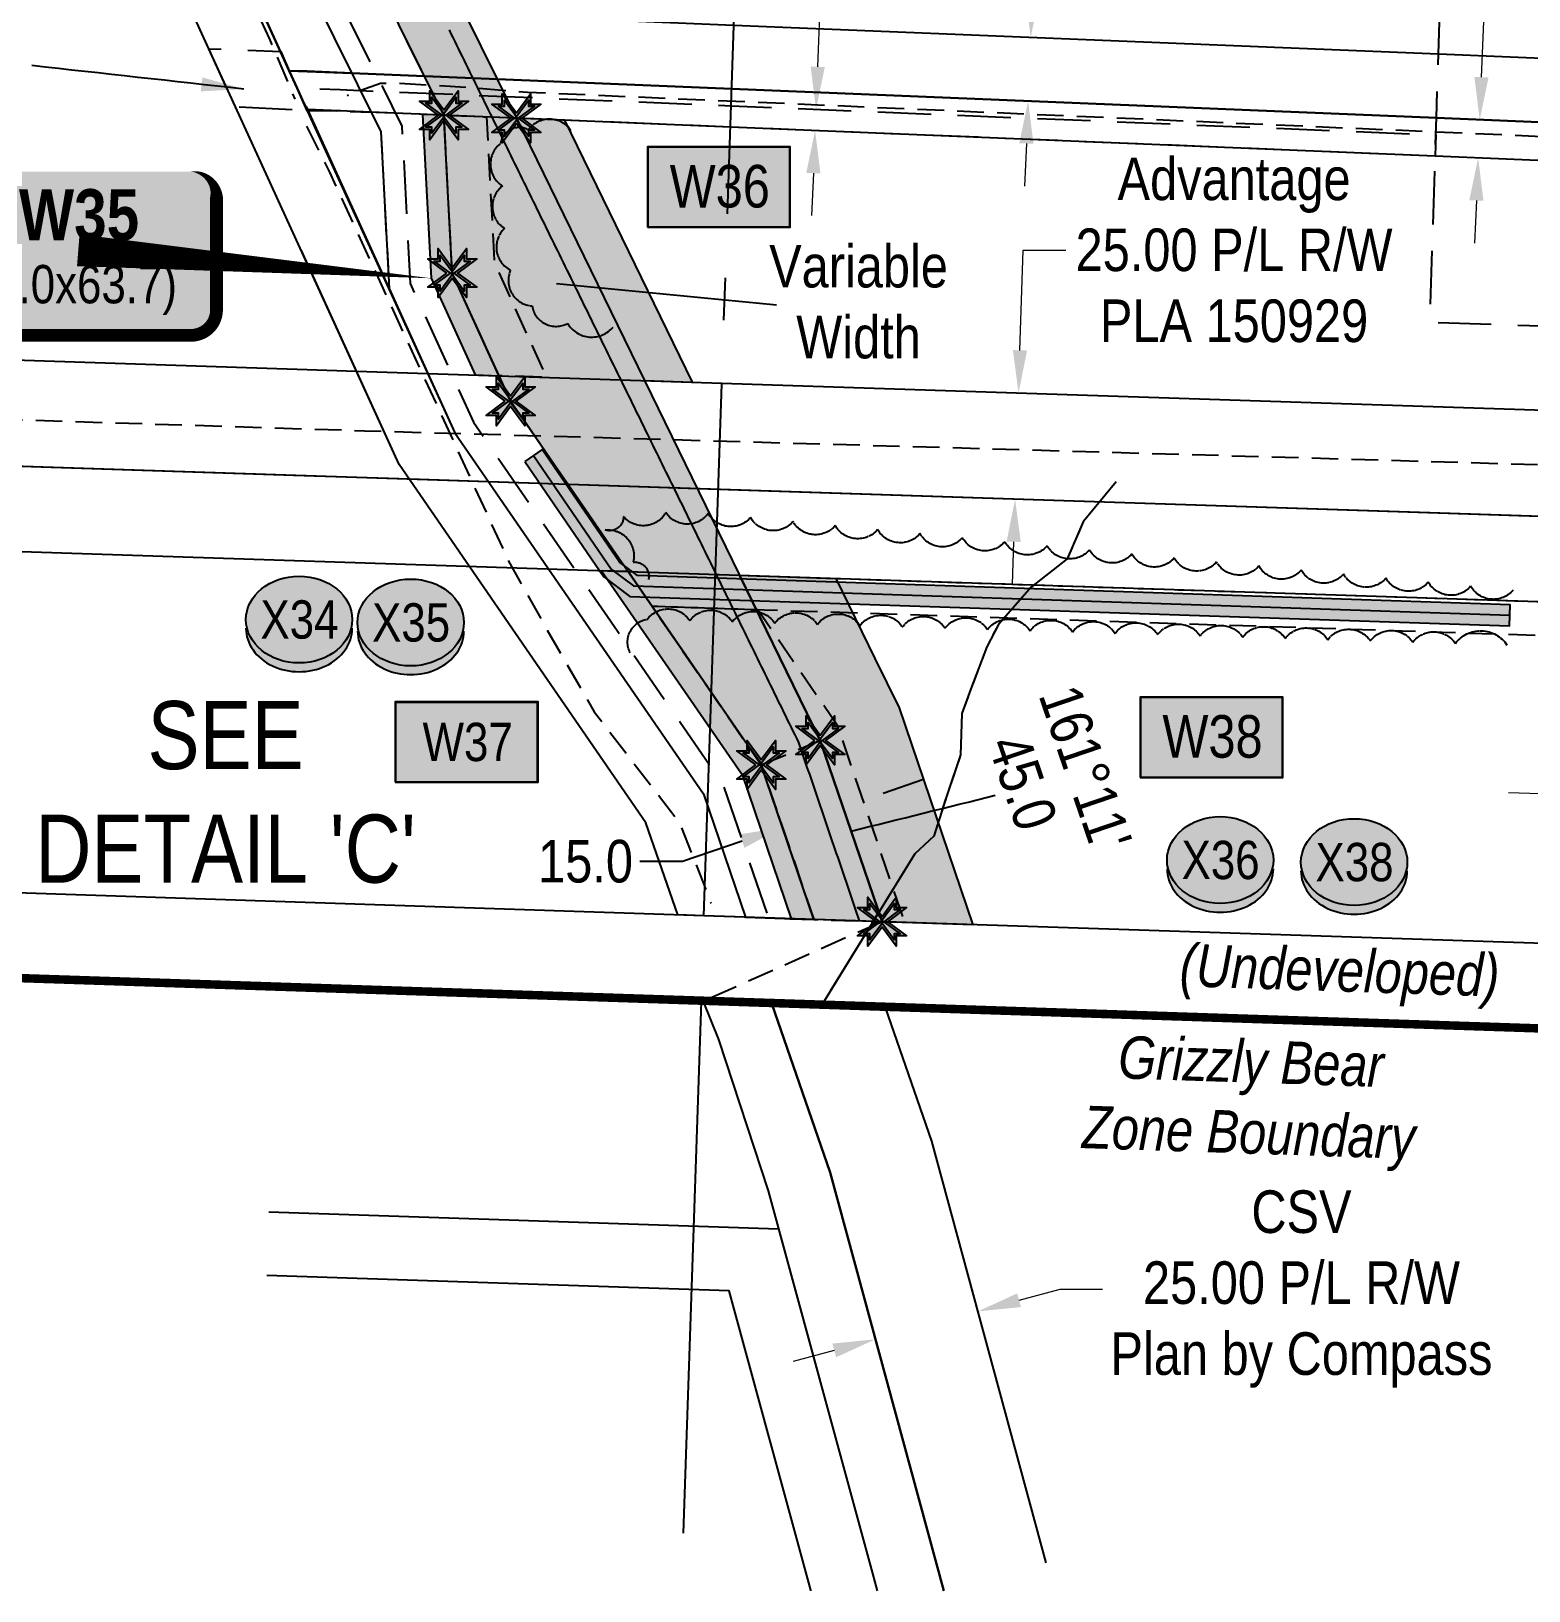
# Model space of a CAD drawing. Extents: x 347027 to 353466, y 6157949 to 6165050.
# Drawn here: x 351100.2 to 351452.2, y 6158222.1 to 6158588.4 of the extents above; entities that cross this region are included whole.
import ezdxf
from ezdxf.enums import TextEntityAlignment as Align

# ---------------------------------------------------------------- set-up
doc = ezdxf.new("R2010")
doc.units = 0
doc.header["$LTSCALE"] = 5
doc.header["$PDSIZE"] = 20
for name, pattern in [('0', [1, 1, 0]), ('DASHDOT2', [5, 2.5, -1.25, 0, -1.25]), ('foc-ACCESSROAD', [3.75, 2.5, -1.25]), ('foc-QUARTERLINE', [33, 25, -3, 2, -3]), ('foc-TIELINE', [1.875, 1.25, -0.625]), ('foc-TOPO-ephemeral', [6.25, 3.125, -0.625, 0.625, -0.625, 0.625, -0.625]), ('foc-TRAV', [1.875, 1.25, -0.625]), ('HIDDEN2', [1.875, 1.25, -0.625]), ('UG_PIPE', [1.875, 1.25, -0.625])]:
    doc.linetypes.add(name, pattern=pattern)
doc.layers.get('Defpoints').update_dxf_attribs({"color": 9})
for name, color, linetype in [('AS-PIPE-UG', 44, 'UG_PIPE'), ('AS-ROADS', 254, 'Continuous'), ('AS-WILDLIFE', 131, 'DASHDOT2'), ('C-AR', 13, 'foc-ACCESSROAD'), ('C-RW', 13, 'Continuous'), ('DETAIL-T', 7, 'Continuous'), ('F-AR', 190, 'foc-ACCESSROAD'), ('F-RW', 190, 'Continuous'), ('F-WS', 190, 'foc-ACCESSROAD'), ('L-BD', 7, 'Continuous'), ('L-MON', 1, 'Continuous'), ('L-QSEC', 8, 'foc-QUARTERLINE'), ('L-SEC', 7, 'Continuous'), ('L-TIE', 7, 'foc-TIELINE'), ('P-CROSSINGS', 250, 'Continuous'), ('P-PROPOSED', 10, 'Continuous'), ('P-PROPOSED-H', 21, 'Continuous'), ('P-TEMP-BLOCKS', 250, 'Continuous'), ('P-TEMP-H', 41, 'Continuous'), ('P-TEMP_WORKSPACE', 46, 'Continuous'), ('P-TRAV', 4, 'foc-TRAV'), ('P-TXT', 4, 'Continuous'), ('P-WORKAREA', 113, 'Continuous'), ('P-WORKAREA-H', 111, 'Continuous'), ('T-BUSH', 110, '0'), ('T-DRAW', 143, 'foc-TOPO-ephemeral'), ('T-EXISTING TFA', 220, 'HIDDEN2')]:
    doc.layers.add(name, color=color, linetype=linetype)
for name, color, linetype, lineweight in [('C-RW-T', 13, 'Continuous', 9), ('F-AR-T', 190, 'Continuous', 9), ('F-RW-T', 190, 'Continuous', 9), ('F-WS-T', 190, 'Continuous', 9), ('T-TEXT', 48, 'Continuous', 18)]:
    doc.layers.add(name, color=color, linetype=linetype, lineweight=lineweight)
doc.styles.add('240', font='ARIALN.TTF', dxfattribs={"height": 30})
doc.styles.add('80', font='ARIALN.TTF', dxfattribs={"height": 10})
doc.styles.add('80CG', font='ARIALN.TTF', dxfattribs={"height": 10})
doc.styles.add('80L', font='ARIALN.TTF', dxfattribs={"height": 10})
doc.styles.add('80LS', font='ARIALNI.TTF', dxfattribs={"height": 10})
doc.styles.add('BOLD', font='ARIALNB.TTF')
doc.styles.add('Crossing', font='ARIALN.TTF', dxfattribs={"height": 10})
doc.styles.add('foc-LtypeFont', font='ARIALN.TTF', dxfattribs={"height": 7.35})
doc.linetypes.add('foc-TOPO-flowdirection-NOLINE', pattern='A,0,[">",foc-LtypeFont,S=0.3,R=0,X=0,Y=-0.945],-20,[">",foc-LtypeFont,S=0.3,R=0,X=0,Y=-0.945],0', length=20)
doc.dimstyles.new('Compass 5 000', dxfattribs={"dimscale": 5, "dimtxt": 9, "dimasz": 2, "dimexe": 0.2, "dimexo": 0.0625, "dimgap": 0.5, "dimtad": 0, "dimtih": 1, "dimtoh": 1, "dimzin": 0, "dimdsep": 46, "dimtxsty": '80CG', "dimcen": 0.1, "dimse1": 1, "dimse2": 1, "dimclrd": 256, "dimclrt": 256, "dimaunit": 1, "dimadec": 4, "dimazin": 0, "dimtfac": 0.06, "dimtofl": 0, "dimtmove": 0, "dimatfit": 1, "dimfxl": 0.2, "dimtolj": 1, "dimtzin": 0, "dimlwd": -1, "dimarcsym": 0})

# ---------------------------------------------------------------- blocks, each defined once
blk = doc.blocks.new('*D120')
at = {"layer": 'C-RW-T', "transparency": 16777216}
for p, q in [((351332.38, 6158290.32), (351342.03, 6158292.94)), ((351342.03, 6158292.94), (351352.03, 6158292.94)), ((351288.96, 6158278.52), (351279.31, 6158275.89))]:
    blk.add_line(p, q, dxfattribs=at)
for points in [[(351331.95, 6158291.92), (351332.82, 6158288.71), (351322.73, 6158287.69)], [(351288.53, 6158280.13), (351289.4, 6158276.91), (351298.61, 6158281.14)]]:
    blk.add_solid(points, dxfattribs=at)
at = {"layer": 'Defpoints', "color": 0, "transparency": 16777216}
for p in [(351322.73, 6158287.69), (351323.91, 6158283.37), (351299.79, 6158276.82)]:
    blk.add_point(p, dxfattribs=at)
at = {"layer": 'C-RW-T', "transparency": 16777216, "insert": (351398.76, 6158292.94), "char_height": 10, "attachment_point": 5, "style": '80CG'}
blk.add_mtext('\\A1;CSV\\P25.00 P/L R/W\\PPlan by Compass', dxfattribs=at)
blk = doc.blocks.new('*D138')
at = {"layer": 'Defpoints', "color": 0, "transparency": 16777216}
for p in [(351467.82, 6158421.05), (351487.8, 6158420.42), (351467.44, 6158408.92)]:
    blk.add_point(p, dxfattribs=at)
at = {"layer": 'F-AR-T', "transparency": 16777216}
for p, q in [((351457.44, 6158409.23), (351447.45, 6158409.54)), ((351497.42, 6158407.97), (351514.82, 6158407.43))]:
    blk.add_line(p, q, dxfattribs=at)
for points in [[(351457.5, 6158410.9), (351457.39, 6158407.56), (351467.44, 6158408.92)], [(351497.47, 6158409.64), (351497.37, 6158406.31), (351487.42, 6158408.29)]]:
    blk.add_solid(points, dxfattribs=at)
at = {"layer": 'F-AR-T', "transparency": 16777216, "insert": (351549.1, 6158407.43), "char_height": 10, "attachment_point": 5, "style": '80CG', "bg_fill": 3, "box_fill_scale": 1.1, "bg_fill_color": 256, "bg_fill_true_color": 13158600, "bg_fill_transparency": 0}
blk.add_mtext('\\A1;Taqa\\P20.00 A/R\\PMSL 981963\\P(Expired)', dxfattribs=at)
blk = doc.blocks.new('*D57')
at = {"layer": 'Defpoints', "color": 0, "transparency": 16777216}
for p in [(351373.65, 6158570.41), (351373.28, 6158561.43), (351440.28, 6158558.67)]:
    blk.add_point(p, dxfattribs=at)
at = {"layer": 'F-RW-T', "transparency": 16777216}
for p, q in [((351441.06, 6158577.64), (351447.35, 6158729.97)), ((351447.35, 6158729.97), (351457.35, 6158729.97)), ((351439.86, 6158548.68), (351439.45, 6158538.68))]:
    blk.add_line(p, q, dxfattribs=at)
for points in [[(351439.39, 6158577.71), (351442.72, 6158577.57), (351440.65, 6158567.65)], [(351438.2, 6158548.74), (351441.53, 6158548.61), (351440.28, 6158558.67)]]:
    blk.add_solid(points, dxfattribs=at)
at = {"layer": 'F-RW-T', "transparency": 16777216, "insert": (351496.07, 6158729.97), "char_height": 10, "attachment_point": 5, "style": '80CG', "bg_fill": 3, "box_fill_scale": 1.1, "bg_fill_color": 256, "bg_fill_true_color": 13158600, "bg_fill_transparency": 0}
blk.add_mtext('\\A1;Taqa\\P9.00 P/L R/W\\PPlan 082 8930\\PPLA 072076', dxfattribs=at)
blk = doc.blocks.new('*D59')
at = {"layer": 'Defpoints', "color": 0, "transparency": 16777216}
for p in [(351311.73, 6158587.99), (351335.13, 6158587.03), (351311.12, 6158573.01)]:
    blk.add_point(p, dxfattribs=at)
at = {"layer": 'F-RW-T', "transparency": 16777216}
for p, q in [((351335.54, 6158597.02), (351336.9, 6158630.27)), ((351336.9, 6158630.27), (351346.9, 6158630.27)), ((351334.11, 6158562.06), (351333.7, 6158552.07))]:
    blk.add_line(p, q, dxfattribs=at)
for points in [[(351333.88, 6158597.09), (351337.21, 6158596.96), (351335.13, 6158587.03)], [(351332.44, 6158562.13), (351335.78, 6158561.99), (351334.52, 6158572.05)]]:
    blk.add_solid(points, dxfattribs=at)
at = {"layer": 'F-RW-T', "transparency": 16777216, "insert": (351385.99, 6158630.27), "char_height": 10, "attachment_point": 5, "style": '80CG'}
blk.add_mtext('\\A1;Taqa\\P15.00 P/L R/W\\PPlan 002 0385\\PPLA 991352', dxfattribs=at)
blk = doc.blocks.new('*D61')
at = {"layer": 'Defpoints', "color": 0, "transparency": 16777216}
for p in [(351546.18, 6158496.44), (351331.45, 6158478.5), (351545.36, 6158471.46)]:
    blk.add_point(p, dxfattribs=at)
at = {"layer": 'F-RW-T', "transparency": 16777216}
for p, q in [((351332.6, 6158513.47), (351333.38, 6158537.02)), ((351333.38, 6158537.02), (351343.38, 6158537.02)), ((351331.12, 6158468.5), (351330.79, 6158458.51))]:
    blk.add_line(p, q, dxfattribs=at)
for points in [[(351330.94, 6158513.53), (351334.27, 6158513.42), (351332.27, 6158503.48)], [(351329.46, 6158468.56), (351332.79, 6158468.45), (351331.45, 6158478.5)]]:
    blk.add_solid(points, dxfattribs=at)
at = {"layer": 'F-RW-T', "transparency": 16777216, "insert": (351382.92, 6158537.02), "char_height": 10, "attachment_point": 5, "style": '80CG'}
blk.add_mtext('\\A1;Advantage\\P25.00 P/L R/W\\PPLA 150929', dxfattribs=at)
blk = doc.blocks.new('*D62')
at = {"layer": 'Defpoints', "color": 0, "transparency": 16777216}
for p in [(351200.4, 6158573.57), (351200.19, 6158568.58), (351284.46, 6158565.1)]:
    blk.add_point(p, dxfattribs=at)
at = {"layer": 'F-RW-T', "transparency": 16777216}
for p, q in [((351285.08, 6158580.09), (351289.13, 6158678.17)), ((351289.13, 6158678.17), (351299.13, 6158678.17)), ((351284.05, 6158555.11), (351283.63, 6158545.12))]:
    blk.add_line(p, q, dxfattribs=at)
for points in [[(351283.41, 6158580.16), (351286.74, 6158580.02), (351284.67, 6158570.1)], [(351282.38, 6158555.18), (351285.71, 6158555.04), (351284.46, 6158565.1)]]:
    blk.add_solid(points, dxfattribs=at)
at = {"layer": 'F-RW-T', "transparency": 16777216, "insert": (351333.44, 6158678.17), "char_height": 10, "attachment_point": 5, "style": '80CG', "bg_fill": 3, "box_fill_scale": 1.1, "bg_fill_color": 256, "bg_fill_true_color": 13158600, "bg_fill_transparency": 0}
blk.add_mtext('\\A1;Taqa\\P5.00 A/R\\PLOC 071539', dxfattribs=at)
blk = doc.blocks.new('TEMP')
h = blk.add_hatch(color=255)
h.dxf.hatch_style = 1
h.paths.add_polyline_path([(-1.152, -0.666), (-0.666, -0.666), (-0.666, -1.152), (0, -0.251), (0.666, -1.152), (0.666, -0.666), (1.152, -0.666), (0.251, 0), (1.152, 0.666), (0.666, 0.666), (0.666, 1.152), (0, 0.251), (-0.666, 1.152), (-0.666, 0.666), (-1.152, 0.666), (-0.251, 0)])
h = blk.add_hatch(color=1)
h.dxf.hatch_style = 1
h.paths.add_polyline_path([(-0.061, 0), (0.566, -0.849), (0.566, -0.357), (0, 0.061), (-0.849, -0.566), (-0.357, -0.566), (0.061, 0), (-0.566, 0.849), (-0.566, 0.357), (0, -0.061), (0.849, 0.566), (0.357, 0.566)])
at = {"color": 1}
for p, q in [((-0.083, 0), (0.083, 0)), ((0, 0.083), (0, -0.083))]:
    blk.add_line(p, q, dxfattribs=at)
at = {"color": 255, "flags": 128}
blk.add_lwpolyline([(-0.251, 0), (-1.152, 0.666), (-0.666, 0.666), (-0.666, 1.152), (0, 0.251), (0.666, 1.152), (0.666, 0.666), (1.152, 0.666), (0.251, 0), (1.152, -0.666), (0.666, -0.666), (0.666, -1.152), (0, -0.251), (-0.666, -1.152), (-0.666, -0.666), (-1.152, -0.666)], close=True, dxfattribs=at)
at = {"color": 1, "flags": 128}
blk.add_lwpolyline([(-0.083, 0), (-0.849, 0.566), (-0.566, 0.566), (-0.566, 0.849), (0, 0.083), (0.566, 0.849), (0.566, 0.566), (0.849, 0.566), (0.083, 0), (0.849, -0.566), (0.566, -0.566), (0.566, -0.849), (0, -0.083), (-0.566, -0.849), (-0.566, -0.566), (-0.849, -0.566)], close=True, dxfattribs=at)
blk = doc.blocks.new('xing2')
h = blk.add_hatch(color=50)
h.dxf.hatch_style = 1
edge = h.paths.add_edge_path()
edge.add_ellipse((0, 0), major_axis=(-12.5, 0), ratio=0.816297, start_angle=0, end_angle=360)
h = blk.add_hatch(color=250)
h.dxf.hatch_style = 1
edge = h.paths.add_edge_path()
edge.add_ellipse((0, -2.05), major_axis=(-12.5, 0), ratio=0.816297, start_angle=0, end_angle=180)
edge.add_line((12.5, -2.05), (12.5, 0))
edge.add_ellipse((0, 0), major_axis=(-12.5, 0), ratio=0.816297, start_angle=0, end_angle=180, ccw=False)
edge.add_line((-12.5, 0), (-12.5, -2.05))
at = {"color": 250}
blk.add_ellipse((0, 0), major_axis=(-12.5, 0), ratio=0.816297, dxfattribs=at)
blk.add_ellipse((0, -2.05), major_axis=(-12.5, 0), ratio=0.816297, start_param=0, end_param=3.141593, dxfattribs=at)
at = {"color": 250, "style": 'Crossing'}
blk.add_attdef('CROSSING', text='', height=9, dxfattribs=at).set_placement((0.09, 0.02), align=Align.MIDDLE_CENTER)
at = {"color": 250, "style": 'Crossing', "flags": 1}
for tag, p in [('OWNER', (0.09, -12.49)), ('DESCRIPTION', (0.09, -25.77)), ('LOCATION', (0.09, -39.3)), ('DWG_REF', (0.09, -52.84))]:
    blk.add_attdef(tag, text='', height=9, dxfattribs=at).set_placement(p, align=Align.MIDDLE_CENTER)
blk = doc.blocks.new('*U217')
h = blk.add_hatch(color=111)
edge = h.paths.add_edge_path()
edge.add_line((-26.5, -20), (26.5, -20))
edge.add_arc((26.5, -14), 6, 270, 360)
edge.add_line((32.5, -14), (32.5, 12.5))
edge.add_arc((26.5, 12.5), 6, 0, 90)
edge.add_line((26.5, 18.5), (-26.5, 18.5))
edge.add_arc((-26.5, 12.5), 6, 90, 180)
edge.add_line((-32.5, 12.5), (-32.5, -14))
edge.add_arc((-26.5, -14), 6, 180, 270)
at = {"color": 250, "flags": 128}
blk.add_lwpolyline([(-26.5, -20, 3, 3, 0), (26.5, -20, 3, 3, 0.414214), (32.5, -14, 3, 3, 0), (32.5, 12.5, 3, 0, 0.414214), (26.5, 18.5, 0, 0, 0), (-26.5, 18.5, 0, 0, 0.414214), (-32.5, 12.5, 0, 0, 0), (-32.5, -14, 0, 3, 0.414214)], format="xyseb", close=True, dxfattribs=at)
at = {"flags": 128}
blk.add_lwpolyline([(82.96, -6.59, 0, 7.5, 0), (0, 0, 0, 0, 0)], format="xyseb", dxfattribs=at)
at = {"color": 250}
for tag, p, height, style in [('TEMP_AREA_W1_001', (-9.21, 2.24), 12, 'BOLD'), ('ENTER_TEXT_001', (-30.66, -12.47), 9, '80')]:
    blk.add_attdef(tag, p, '', height=height, dxfattribs=dict(at, style=style))
blk = doc.blocks.new('Temp_Area3')
h = blk.add_hatch(color=111)
h.dxf.hatch_style = 1
h.paths.add_polyline_path([(-16.83, -9.44), (16.33, -9.44), (16.33, 9.05), (-16.83, 9.05)])
at = {"color": 250}
for points in [[(-17.03, -9.64), (16.53, -9.64), (16.53, 9.25), (-17.03, 9.25)], [(-16.93, -9.54), (16.43, -9.54), (16.43, 9.15), (-16.93, 9.15)]]:
    blk.add_lwpolyline(points, close=True, dxfattribs=at)
at = {"color": 250, "style": '80L'}
blk.add_attdef('TEMPORARY', text='', height=9, dxfattribs=at).set_placement((0, -0.15), align=Align.MIDDLE_CENTER)
blk = doc.blocks.new('Temporary Area')
h = blk.add_hatch(color=191)
h.dxf.hatch_style = 1
h.paths.add_polyline_path([(-16.83, -9.44), (16.33, -9.44), (16.33, 9.05), (-16.83, 9.05)])
at = {"color": 250}
for points in [[(-17.03, -9.64), (16.53, -9.64), (16.53, 9.25), (-17.03, 9.25)], [(-16.93, -9.54), (16.43, -9.54), (16.43, 9.15), (-16.93, 9.15)]]:
    blk.add_lwpolyline(points, close=True, dxfattribs=at)
at = {"color": 250, "style": '80L'}
blk.add_attdef('TEMPORARY', text='', height=9, dxfattribs=at).set_placement((0, -0.15), align=Align.MIDDLE_CENTER)
blk = doc.blocks.new('*D234')
at = {"layer": 'Defpoints', "color": 0, "transparency": 16777216}
for p in [(351290.54, 6158407.55), (351276.34, 6158402.72), (351276.79, 6158401.41)]:
    blk.add_point(p, dxfattribs=at)
at = {"layer": 'P-TXT', "transparency": 16777216}
for p, q in [((351300.45, 6158409.47), (351309.92, 6158412.69)), ((351267.32, 6158398.18), (351253.26, 6158393.39)), ((351253.26, 6158393.39), (351243.26, 6158393.39))]:
    blk.add_line(p, q, dxfattribs=at)
for points in [[(351299.91, 6158411.05), (351300.99, 6158407.89), (351290.99, 6158406.24)], [(351266.79, 6158399.76), (351267.86, 6158396.61), (351276.79, 6158401.41)]]:
    blk.add_solid(points, dxfattribs=at)
at = {"layer": 'P-TXT', "transparency": 16777216, "insert": (351230.51, 6158393.39), "char_height": 10, "attachment_point": 5, "style": '80CG'}
blk.add_mtext('\\A1;15.0', dxfattribs=at)

msp = doc.modelspace()

# ---------------------------------------------------------------- hatches: boundary and pattern name
at = {"layer": 'AS-ROADS'}
h = msp.add_hatch(color=256, dxfattribs=at)
h.dxf.hatch_style = 1
h.paths.add_polyline_path([(351216.224, 6158487.329), (351234.813, 6158460.242), (351240.94, 6158455.639), (351447.644, 6158448.724), (351447.812, 6158453.72), (351242.682, 6158460.583), (351238.471, 6158463.746), (351220.346, 6158490.157)])
at = {"layer": 'P-PROPOSED-H'}
h = msp.add_hatch(color=256, dxfattribs=at)
h.dxf.hatch_style = 1
h.paths.add_polyline_path([(349071.588, 6164537.694), (349086.575, 6164537.171), (349067.314, 6163985.307), (349085.005, 6163919), (349074.357, 6163607.538), (349069.582, 6163389.634), (349063.657, 6163274.078), (349041.711, 6163211.971), (349031.091, 6162819.545), (349019.053, 6162769.819), (349000.85, 6162239.091), (348984.963, 6162181.488), (349042.785, 6162018.632), (349032.946, 6161574.903), (349373.228, 6160914.377), (349533.941, 6160881.02), (349622.67, 6160762.612), (349747.609, 6160761.905), (349747.777, 6160766.903), (350146.773, 6160764.643), (350196.848, 6160654.939), (350246.79, 6160654.571), (350406.69, 6160304.187), (350602.109, 6159876.003), (350612.691, 6159864.849), (350870.169, 6159300.714), (351063.137, 6158877.92), (351095.812, 6158809.66), (351136.641, 6158724.366), (351202.148, 6158592.506), (351209.757, 6158577.19), (351214.263, 6158567.999), (351285.68, 6158421.816), (351300.183, 6158379.243), (351284.161, 6158379.77), (351271.791, 6158416.084), (351212.911, 6158501.531), (351199.18, 6158531.605), (351197.229, 6158568.702), (351081.021, 6158802.618), (350856.526, 6159294.487), (350600.089, 6159856.344), (350589.506, 6159867.498), (350393.255, 6160298.066), (350237.261, 6160639.645), (350187.153, 6160640.014), (350137.389, 6160749.7), (349762.275, 6160751.824), (349762.107, 6160746.826), (349615.136, 6160747.659), (349525.341, 6160867.49), (349363.174, 6160901.148), (349017.87, 6161571.424), (349027.731, 6162016.21), (348969.25, 6162180.921), (348985.923, 6162241.373), (349004.119, 6162771.861), (349016.143, 6162821.534), (349026.784, 6163214.739), (349048.792, 6163277.021), (349054.595, 6163390.182), (349059.366, 6163607.958), (349069.942, 6163917.287), (349052.25, 6163983.598), (349071.588, 6164537.694), (349086.575, 6164537.171)])
at = {"layer": 'P-TEMP-H'}
h = msp.add_hatch(color=256, dxfattribs=at)
h.dxf.hatch_style = 1
h.paths.add_polyline_path([(351197.229, 6158568.702), (351207.261, 6158568.312), (351209.064, 6158534.028), (351221.341, 6158507.138), (351210.183, 6158507.505), (351199.18, 6158531.605)])
h = msp.add_hatch(color=256, dxfattribs=at)
h.dxf.hatch_style = 1
h.paths.add_polyline_path([(351255.674, 6158506.01), (351225.606, 6158567.53), (351214.263, 6158567.999), (351244.366, 6158506.382)])
h = msp.add_hatch(color=256, dxfattribs=at)
h.dxf.hatch_style = 1
h.paths.add_polyline_path([(351300.183, 6158379.244), (351285.68, 6158421.816), (351266.716, 6158460.633), (351289.334, 6158459.888), (351298.486, 6158441.111), (351304.2, 6158429.459), (351321.546, 6158378.541)])
at = {"layer": 'P-WORKAREA-H'}
h = msp.add_hatch(color=256, dxfattribs=at)
h.dxf.hatch_style = 1
h.paths.add_polyline_path([(351210.183, 6158507.505), (351199.18, 6158531.605), (351197.229, 6158568.702), (351192.213, 6158568.909), (351194.238, 6158530.393), (351204.605, 6158507.688)])
h = msp.add_hatch(color=256, dxfattribs=at)
h.dxf.hatch_style = 1
h.paths.add_polyline_path([(351284.161, 6158379.77), (351271.791, 6158416.084), (351240.498, 6158461.497), (351234.286, 6158461.701), (351267.282, 6158413.818), (351278.821, 6158379.946)])

# ---------------------------------------------------------------- linework, layer by layer
at = {"layer": 'AS-PIPE-UG', "flags": 128}
for points in [[(350087.781, 6160907.06), (350148.632, 6160782.437), (350167.089, 6160735.805), (350259.372, 6160537.734), (350318.794, 6160404.908), (350371.062, 6160289.011), (350432.423, 6160152.889), (350498.822, 6160011.45), (350561.886, 6159869.689), (350588.768, 6159811.79), (351156.225, 6158586.57), (351162.181, 6158572.518)], [(351455.246, 6158563.661), (351216.837, 6158574.059), (351202.461, 6158575.218), (351186.114, 6158576.175), (351182.313, 6158576.188), (351174.509, 6158573.289)], [(351164.966, 6158566.105), (351170.331, 6158555.356), (351212.341, 6158464.113), (351220.701, 6158449.154), (351232.575, 6158428.563), (351252.503, 6158402.631), (351260.021, 6158383.58)], [(350735.848, 6158508.718), (351178.577, 6158494.589), (351211.14, 6158493.654), (351479.396, 6158485.929), (351638.453, 6158479.966), (351699.191, 6158477.095), (351752.127, 6158477.667)]]:
    msp.add_lwpolyline(points, dxfattribs=at)
at = {"layer": 'AS-ROADS', "flags": 128}
msp.add_lwpolyline([(351216.224, 6158487.329), (351234.813, 6158460.242), (351240.94, 6158455.639), (351447.644, 6158448.724), (351447.812, 6158453.72), (351242.682, 6158460.583), (351238.471, 6158463.746), (351220.346, 6158490.157)], close=True, dxfattribs=at)
msp.add_lwpolyline([(351218.285, 6158488.743), (351236.642, 6158461.994), (351241.811, 6158458.111), (351447.728, 6158451.222)], dxfattribs=at)
at = {"layer": 'AS-WILDLIFE', "const_width": 2, "flags": 128}
msp.add_lwpolyline([(350331.695, 6158391.328), (352192.956, 6158329.748)], dxfattribs=at)
at = {"layer": 'C-AR', "flags": 128}
msp.add_lwpolyline([(351140.897, 6158659.623), (351187.354, 6158566.109), (351189.296, 6158529.182), (351204.181, 6158496.581), (351237.908, 6158447.636), (351262.773, 6158411.551), (351273.48, 6158380.121), (351284.161, 6158379.77), (351271.791, 6158416.084), (351246.14, 6158453.309), (351212.911, 6158501.531), (351199.18, 6158531.605), (351197.229, 6158568.702), (351149.85, 6158664.071)], close=True, dxfattribs=at)
at = {"layer": 'C-RW', "flags": 128}
for points in [[(349747.777, 6160766.903), (350163.319, 6160764.55), (350379.614, 6160291.836), (350576.901, 6159858.996), (350587.486, 6159847.839), (351067.481, 6158796.167), (351182.417, 6158564.812), (351184.354, 6158527.97), (351199.816, 6158494.106), (351258.264, 6158409.284), (351268.139, 6158380.296), (351284.161, 6158379.77), (351271.791, 6158416.084), (351212.911, 6158501.531), (351199.18, 6158531.605), (351197.229, 6158568.702), (351081.021, 6158802.618), (350600.089, 6159856.344), (350589.506, 6159867.498), (350393.255, 6160298.066), (350175.686, 6160774.477), (349592.622, 6160777.779)], [(351338.791, 6158228.605), (351311.864, 6158327.689), (351301.012, 6158359.093), (351274.264, 6158359.973), (351287.966, 6158320.322), (351314.672, 6158222.05)]]:
    msp.add_lwpolyline(points, dxfattribs=at)
at = {"layer": 'F-AR', "flags": 128}
msp.add_lwpolyline([(351430.351, 6158564.081), (351430.195, 6158559.083), (351264.553, 6158565.922), (351172.643, 6158569.717), (351165.152, 6158570.028), (351162.707, 6158575.074), (351172.849, 6158574.712), (351264.72, 6158570.919), (351430.351, 6158564.081)], close=True, dxfattribs=at)
at = {"layer": 'F-RW', "flags": 128}
for points in [[(350488.18, 6160053.646), (350583.414, 6159844.18), (350590.432, 6159828.805), (350878.272, 6159198.682), (351160.846, 6158579.151), (351162.707, 6158575.074), (351165.127, 6158569.773), (351199.816, 6158494.106), (351258.264, 6158409.284), (351268.139, 6158380.296), (351258.344, 6158380.619), (351252.16, 6158380.824), (351244.653, 6158402.495), (351186.718, 6158486.685), (351148.234, 6158570.658), (351142.008, 6158584.299), (350861.316, 6159199.235), (350573.548, 6159829.673), (350566.53, 6159845.046), (350142.198, 6160774.667)], [(351161.921, 6158484.086), (350466.001, 6158507.015), (350466.845, 6158531.994), (351162.762, 6158509.065)], [(351176.713, 6158508.605), (351176.713, 6158508.605), (351193.447, 6158508.055), (351262.538, 6158505.785), (351470.266, 6158498.935), (351490.25, 6158498.277), (351676.342, 6158492.15), (351700.32, 6158491.361), (351718.599, 6158490.76), (351740.593, 6158490.036), (351758.58, 6158489.445), (351763.571, 6158489.281), (351763.392, 6158464.28), (351758.403, 6158464.443), (351740.415, 6158465.035), (351718.421, 6158465.758), (351700.142, 6158466.36), (351676.162, 6158467.149), (351489.465, 6158473.296), (351469.481, 6158473.954), (351261.701, 6158480.805), (351207.759, 6158482.577), (351189.124, 6158483.189), (351189.124, 6158483.189)], [(351314.672, 6158222.05), (351287.966, 6158320.322), (351274.264, 6158359.973), (351258.163, 6158360.503), (351261.718, 6158351.544), (351273.45, 6158315.984), (351297.915, 6158226.11), (351299.019, 6158222.05)], [(351156.1, 6158311.115), (351275.862, 6158307.125), (351297.915, 6158226.11), (351299.019, 6158222.05)], [(351283.478, 6158222.05), (351283.445, 6158222.171), (351264.299, 6158292.506), (351155.6, 6158296.127)]]:
    msp.add_lwpolyline(points, dxfattribs=at)
at = {"layer": 'F-RW'}
for points in [[(351165.117, 6158579.033), (351160.846, 6158579.151), (350878.272, 6159198.682), (350590.432, 6159828.805), (350573.8, 6159829.659), (350510.88, 6159832.986), (350480.749, 6159834.547), (350402.705, 6159838.588)], [(351165.76, 6158598.34), (351167.956, 6158593.92), (351265.356, 6158589.891), (351430.949, 6158583.109), (351468.381, 6158581.577), (351467.659, 6158566.552), (351430.477, 6158568.087), (351264.854, 6158574.914), (351175.579, 6158578.602), (351165.111, 6158579.033)], [(351164.831, 6158570.731), (351165.152, 6158570.028), (351199.816, 6158494.106), (351258.264, 6158409.284), (351268.139, 6158380.296), (351258.344, 6158380.619), (351252.16, 6158380.824), (351244.653, 6158402.495), (351186.718, 6158486.685), (351163.7, 6158537.117)], [(350335.116, 6158491.318), (351763.246, 6158444.278), (351763.392, 6158464.28), (350335.775, 6158511.303)], [(351162.755, 6158509.065), (351176.713, 6158508.605), (351193.447, 6158508.055), (351262.538, 6158505.785), (351470.266, 6158498.935), (351490.25, 6158498.277), (351676.342, 6158492.15), (351700.32, 6158491.361), (351718.599, 6158490.76), (351740.593, 6158490.036), (351758.58, 6158489.445), (351763.571, 6158489.281), (351763.392, 6158464.28), (351758.403, 6158464.443), (351740.415, 6158465.035), (351718.421, 6158465.758), (351700.142, 6158466.36), (351676.162, 6158467.149), (351489.465, 6158473.296), (351469.481, 6158473.954), (351261.701, 6158480.805), (351207.759, 6158482.577), (351189.124, 6158483.189), (351161.915, 6158484.086)]]:
    msp.add_lwpolyline(points, dxfattribs=at)
msp.add_lwpolyline([(351467.659, 6158566.552), (351467.334, 6158557.55), (351430.195, 6158559.083), (351264.553, 6158565.922), (351172.643, 6158569.717), (351165.127, 6158569.773), (351162.707, 6158575.074), (351160.846, 6158579.151), (351175.579, 6158578.602), (351264.854, 6158574.914), (351430.477, 6158568.087), (351467.659, 6158566.552)], close=True, dxfattribs=at)
msp.add_lwpolyline([(351467.659, 6158566.552), (351467.334, 6158557.55), (351430.195, 6158559.083), (351264.553, 6158565.922), (351172.643, 6158569.717), (351165.127, 6158569.773), (351162.707, 6158575.074), (351160.846, 6158579.151), (351175.579, 6158578.602), (351264.854, 6158574.914), (351430.477, 6158568.087), (351467.659, 6158566.552)], close=True, dxfattribs=at)
at = {"layer": 'F-WS', "flags": 128}
for points in [[(351490.87, 6158518.022), (351486.319, 6158373.105), (351466.335, 6158373.763), (351470.885, 6158518.65), (351428.966, 6158519.966), (351430.195, 6158559.083), (351430.351, 6158564.081), (351430.477, 6158568.087), (351430.949, 6158583.109), (351432.417, 6158629.884), (351562.321, 6158625.804), (351558.869, 6158515.886), (351490.87, 6158518.022)], [(351158.926, 6158583.669), (351160.846, 6158579.151), (351162.707, 6158575.074), (351165.127, 6158569.773), (351148.234, 6158570.658), (351142.008, 6158584.299), (351158.926, 6158583.669)]]:
    msp.add_lwpolyline(points, close=True, dxfattribs=at)
at = {"layer": 'L-QSEC'}
for p, q in [((351258.344, 6158380.62), (351283.966, 6159145.296)), ((351257.67, 6158360.519), (351253.02, 6158222.05))]:
    msp.add_line(p, q, dxfattribs=at)
at = {"layer": 'L-SEC'}
for p, q in [((351258.339, 6158380.62), (350452.404, 6158407.439)), ((351257.67, 6158360.519), (350451.897, 6158387.333)), ((352063.552, 6158354.133), (351258.331, 6158380.62)), ((352062.891, 6158334.032), (351257.67, 6158360.519))]:
    msp.add_line(p, q, dxfattribs=at)
at = {"layer": 'L-TIE'}
msp.add_line((351300.183, 6158379.243), (351258.163, 6158360.503), dxfattribs=at)
at = {"layer": 'P-PROPOSED', "flags": 128}
msp.add_lwpolyline([(350406.69, 6160304.187), (350602.109, 6159876.003), (350612.691, 6159864.849), (350870.169, 6159300.714), (351063.137, 6158877.92), (351095.812, 6158809.66), (351136.641, 6158724.366), (351202.148, 6158592.506), (351209.757, 6158577.19), (351214.263, 6158567.999), (351285.68, 6158421.816), (351300.183, 6158379.243), (351284.161, 6158379.77), (351271.791, 6158416.084), (351212.911, 6158501.531), (351199.18, 6158531.605), (351197.229, 6158568.702), (351081.021, 6158802.618), (350856.526, 6159294.487), (350600.089, 6159856.344), (350589.506, 6159867.498), (350393.255, 6160298.066)], dxfattribs=at)
at = {"layer": 'P-TEMP_WORKSPACE', "flags": 128}
for points in [[(351255.674, 6158506.01), (351225.606, 6158567.53), (351214.263, 6158567.999), (351244.366, 6158506.382)], [(351300.183, 6158379.244), (351285.68, 6158421.816), (351266.716, 6158460.633), (351289.334, 6158459.888), (351298.486, 6158441.111), (351304.2, 6158429.459), (351321.546, 6158378.541), (351300.183, 6158379.244)]]:
    msp.add_lwpolyline(points, close=True, dxfattribs=at)
msp.add_lwpolyline([(351284.161, 6158379.77), (351271.791, 6158416.084), (351212.911, 6158501.531)], dxfattribs=at)
at = {"layer": 'P-TRAV', "color": 2}
msp.add_line((351271.791, 6158416.084), (351285.68, 6158421.816), dxfattribs=at)
at = {"layer": 'P-WORKAREA', "flags": 128}
for points in [[(351210.183, 6158507.505), (351199.18, 6158531.605), (351197.229, 6158568.702), (351192.213, 6158568.909), (351194.238, 6158530.393), (351204.605, 6158507.688)], [(351284.161, 6158379.77), (351271.791, 6158416.084), (351240.498, 6158461.497), (351234.286, 6158461.701), (351267.282, 6158413.818), (351278.821, 6158379.946)]]:
    msp.add_lwpolyline(points, close=True, dxfattribs=at)
at = {"layer": 'T-BUSH', "flags": 128}
for points in [[(351227.09, 6158565.094, 0.5205671), (351217.092, 6158565.263, 0.5205671), (351210.541, 6158562.082, 0.5205671), (351210.996, 6158552.092, 0.5205671), (351211.451, 6158542.102, 0.5205671), (351212.881, 6158532.315, 0.5205671), (351217.954, 6158523.905, 0.5205671), (351226.31, 6158519.804, 0.5205671), (351237.012, 6158518.954, 0.5205671)], [(351448.475, 6158457.116, -0.5205671), (351438.52, 6158458.066, -0.5205671), (351428.565, 6158459.015, -0.5205671), (351418.61, 6158459.964, -0.5205671), (351408.655, 6158460.914, -0.5205671), (351398.701, 6158461.863, -0.5205671), (351388.746, 6158462.812, -0.5205671), (351378.791, 6158463.762, -0.5205671), (351368.836, 6158464.711, -0.5205671), (351358.881, 6158465.66, -0.5205671), (351348.926, 6158466.61, -0.5205671), (351338.972, 6158467.559, -0.5205671), (351329.017, 6158468.508, -0.5205671), (351319.062, 6158469.458, -0.5205671), (351309.107, 6158470.407, -0.5205671), (351299.152, 6158471.356, -0.5205671), (351289.197, 6158472.306, -0.5205671), (351279.243, 6158473.255, -0.5205671), (351269.288, 6158474.204, -0.5205671), (351259.333, 6158475.154, -0.5205671), (351249.376, 6158475.338, -0.5205671), (351239.416, 6158474.443, -0.5205671), (351235.118, 6158471.272, -0.5205671), (351241.686, 6158463.731, -0.5205671), (351245.271, 6158459.615, -0.5205671)], [(351241.011, 6158442.417, -0.5205671), (351245.012, 6158450.271, -0.5205671), (351255.007, 6158449.972, -0.5205671), (351265.003, 6158449.674, -0.5205671), (351274.998, 6158449.375, -0.5205671), (351284.994, 6158449.077, -0.5205671), (351294.99, 6158448.778, -0.5205671), (351304.985, 6158448.48, -0.5205671), (351314.981, 6158448.181, -0.5205671), (351324.976, 6158447.883, -0.5205671), (351334.972, 6158447.584, -0.5205671), (351344.967, 6158447.286, -0.5205671), (351354.963, 6158446.987, -0.5205671), (351364.958, 6158446.689, -0.5205671), (351374.954, 6158446.39, -0.5205671), (351384.949, 6158446.092, -0.5205671), (351394.945, 6158445.793, -0.5205671), (351404.941, 6158445.495, -0.5205671), (351414.936, 6158445.196, -0.5205671), (351424.932, 6158444.898, -0.5205671), (351434.927, 6158444.599, -0.5205671), (351447.053, 6158444.237, -0.5205671)]]:
    msp.add_lwpolyline(points, format="xyb", dxfattribs=at)
at = {"layer": 'T-DRAW', "flags": 128}
msp.add_lwpolyline([(351355.248, 6158482.578), (351347.488, 6158473.177), (351343.724, 6158464.464), (351335.309, 6158457.912), (351327.533, 6158449.084), (351324.816, 6158443.843), (351321.085, 6158433.985), (351318.958, 6158428.187), (351318.666, 6158418.428), (351315.491, 6158409.159), (351312.334, 6158399.316), (351307.864, 6158395.172), (351285.947, 6158359.551)], dxfattribs=at)
at = {"layer": 'T-DRAW', "linetype": 'foc-TOPO-flowdirection-NOLINE', "flags": 128}
msp.add_lwpolyline([(351355.248, 6158482.578), (351347.488, 6158473.177), (351343.724, 6158464.464), (351335.309, 6158457.912), (351327.533, 6158449.084), (351324.816, 6158443.843), (351321.085, 6158433.985), (351318.958, 6158428.187), (351318.666, 6158418.428), (351315.491, 6158409.159), (351312.334, 6158399.316), (351307.864, 6158395.172), (351285.947, 6158359.551)], dxfattribs=at)
at = {"layer": 'T-EXISTING TFA', "flags": 128}
for points in [[(351184.354, 6158527.97), (351165.152, 6158570.028), (351180.134, 6158569.408), (351182.417, 6158564.812)], [(351197.229, 6158568.702), (351207.261, 6158568.312), (351209.064, 6158534.028), (351221.341, 6158507.138), (351210.183, 6158507.505), (351199.18, 6158531.605)], [(351464.684, 6158454.112), (351464.421, 6158446.119), (351246.14, 6158453.309), (351240.498, 6158461.497)], [(351270.987, 6158452.49), (351246.14, 6158453.309), (351271.791, 6158416.084), (351284.161, 6158379.77), (351305.524, 6158379.068), (351289.825, 6158425.151)]]:
    msp.add_lwpolyline(points, close=True, dxfattribs=at)

# ---------------------------------------------------------------- block references
at = {"layer": 'L-MON'}
for p, xscale, yscale, zscale in [((351199.18, 6158531.605), 4.99868825, 4.99868825, 4.99868825), ((351212.911, 6158501.531), 4.99868825, 4.99868825, 4.99868825), ((351285.68, 6158421.816), 4.998775000000008, 4.998775000000008, 4.998775000000008), ((351271.791, 6158416.084), 4.99868825, 4.99868825, 4.99868825), ((351300.183, 6158379.243), 4.998775000000008, 4.998775000000008, 4.998775000000008)]:
    msp.add_blockref('TEMP', p, dxfattribs=dict(at, xscale=xscale, yscale=yscale, zscale=zscale))
at = {"layer": 'P-CROSSINGS', "xscale": 0.9994927142757499, "yscale": 0.9994927142757499, "zscale": 0.9994927142757499}
for p, values in [((351163.19, 6158450.222), {'CROSSING': 'X34'}), ((351189.425, 6158449.536), {'CROSSING': 'X35'}), ((351379.661, 6158393.723), {'CROSSING': 'X36'}), ((351411.13, 6158393.239), {'CROSSING': 'X38'})]:
    msp.add_blockref('xing2', p, dxfattribs=at).add_auto_attribs(values)
at = {"layer": 'P-TEMP-BLOCKS', "color": 2}
ref = msp.add_blockref('Temporary Area', (351262.057, 6158552.026), dxfattribs=dict(at, xscale=0.99973765, yscale=0.99973765, zscale=0.99973765))
ref.add_attrib('TEMPORARY', 'W36', dxfattribs={"layer": '0', "color": 250, "height": 9.9974, "style": '80L'}).set_placement((351262.057, 6158552.026), align=Align.MIDDLE_CENTER)
at = {"layer": 'P-TEMP-BLOCKS'}
ref = msp.add_blockref('*U217', (351111.298, 6158536.986), dxfattribs=dict(at, xscale=0.99973765, yscale=0.99973765, zscale=0.99973765))
ref.add_attrib('TEMP_AREA_W1_001', 'W35', (351097.358, 6158539.332), dxfattribs={"layer": '0', "color": 250, "height": 11.9969, "style": 'BOLD'})
ref.add_attrib('ENTER_TEXT_001', '(5.0x63.7)', (351088.095, 6158524.519), dxfattribs={"layer": '0', "color": 250, "height": 8.9976, "style": '80'})
at = {"layer": 'P-TEMP-BLOCKS', "color": 2}
ref = msp.add_blockref('Temporary Area', (351377.859, 6158422.772), dxfattribs=dict(at, xscale=0.99973765, yscale=0.99973765, zscale=0.99973765))
ref.add_attrib('TEMPORARY', 'W38', dxfattribs={"layer": '0', "color": 250, "height": 9.9974, "style": '80L'}).set_placement((351377.859, 6158422.772), align=Align.MIDDLE_CENTER)
at = {"layer": 'P-TEMP-BLOCKS', "xscale": 0.99973765, "yscale": 0.99973765, "zscale": 0.99973765}
msp.add_blockref('Temp_Area3', (351202.811, 6158421.623), dxfattribs=at).add_auto_attribs({'TEMPORARY': 'W37'})

# ---------------------------------------------------------------- texts
at = {"layer": 'AS-WILDLIFE', "insert": (351386.59, 6158336.591), "char_height": 9.99755, "attachment_point": 5, "rotation": 358.10857, "style": '240'}
msp.add_mtext_dynamic_manual_height_columns('{\\fArial Narrow|b0|i1|c0|p34;Grizzly Bear Zone Boundary}', width=79.15077, gutter_width=45.011, heights=[0], dxfattribs=at)
at = {"layer": 'DETAIL-T', "color": 3, "insert": (351145.903, 6158409.629), "char_height": 15.9958, "width": 88.7479, "attachment_point": 5, "style": '80CG'}
msp.add_mtext("SEE\\PDETAIL 'C'", dxfattribs=at)
at = {"layer": 'L-BD', "color": 6, "style": '80L'}
for s, p in [("161°11'", (351348.018, 6158415.336)), ('45.0 ', (351333.823, 6158410.5))]:
    msp.add_text(s, height=9.9974, rotation=288.8119, dxfattribs=at).set_placement(p, align=Align.MIDDLE)
at = {"layer": 'P-TXT', "insert": (351294.669, 6158524.845), "char_height": 9.99738, "attachment_point": 5, "style": '80CG'}
msp.add_mtext('\\A1;Variable \\PWidth', dxfattribs=at)
at = {"layer": 'T-TEXT', "style": '80LS'}
msp.add_text('(Undeveloped)', height=9.99755, rotation=358.11877, dxfattribs=at).set_placement((351407.739, 6158367.867), align=Align.MIDDLE_CENTER)

# ---------------------------------------------------------------- dimensions: what is measured, and where the dimension line sits
at = {"layer": 'C-RW-T', "color": 6}
dim = msp.add_aligned_dim(p1=(351299.788, 6158276.819), p2=(351323.907, 6158283.373), distance=4.478, text='CSV\\P25.00 P/L R/W\\PPlan by Compass', dimstyle='Compass 5 000', dxfattribs=at)
dim.commit()
dim.dimension.update_dxf_attribs({"geometry": '*D120', "text_midpoint": (351398.762, 6158292.939)})
at = {"layer": 'P-TXT'}
dim = msp.add_linear_dim(base=(351276.79, 6158401.408), p1=(351290.54, 6158407.552), p2=(351276.345, 6158402.716), angle=198.81152, text='15.0', dimstyle='Compass 5 000', dxfattribs=at)
dim.commit()
dim.dimension.update_dxf_attribs({"geometry": '*D234', "text_midpoint": (351230.508, 6158393.392), "dimtype": 161})

# ---------------------------------------------------------------- leaders
at = {"layer": 'F-WS-T', "path_type": 1}
msp.add_leader([(351150.215, 6158574.852), (351100.385, 6158580.361)], dimstyle='Compass 5 000', dxfattribs=at)
at = {"layer": 'L-BD', "color": 2, "path_type": 1}
msp.add_leader([(351292.932, 6158400.53), (351326.798, 6158408.935)], dimstyle='Compass 5 000', override={"dimgap": 0.5, "dimtad": 0}, dxfattribs=at)
at = {"layer": 'P-TXT', "path_type": 1}
msp.add_leader([(351223.692, 6158529.151), (351275.421, 6158524.134)], dimstyle='Compass 5 000', override={"dimgap": 0.5, "dimtad": 0}, dxfattribs=at)

# ---------------------------------------------------------------- next in the draw order: dimensions: what is measured, and where the dimension line sits
at = {"layer": 'F-AR-T'}
dim = msp.add_linear_dim(base=(351467.44, 6158408.915), p1=(351487.805, 6158420.42), p2=(351467.821, 6158421.047), angle=178.20135, text='Taqa\\P20.00 A/R\\PMSL 981963\\P(Expired)', dimstyle='Compass 5 000', override={"dimtfill": 1}, dxfattribs=at)
dim.commit()
dim.dimension.update_dxf_attribs({"geometry": '*D138', "text_midpoint": (351549.099, 6158407.428), "dimtype": 161})
at = {"layer": 'F-RW-T'}
dim = msp.add_linear_dim(base=(351440.275, 6158558.667), p1=(351373.649, 6158570.414), p2=(351373.278, 6158561.433), angle=267.63577, text='Taqa\\P9.00 P/L R/W\\PPlan 082 8930\\PPLA 072076', dimstyle='Compass 5 000', override={"dimtfill": 1}, dxfattribs=at)
dim.commit()
dim.dimension.update_dxf_attribs({"geometry": '*D57', "text_midpoint": (351496.072, 6158729.967), "dimtype": 161})

# ---------------------------------------------------------------- next in the draw order: dimensions: what is measured, and where the dimension line sits
for base, p1, p2, angle, text, picture, middle in [((351335.133, 6158587.033), (351311.117, 6158573.007), (351311.73, 6158587.991), 87.65533, 'Taqa\\P15.00 P/L R/W\\PPlan 002 0385\\PPLA 991352', '*D59', (351385.989, 6158630.268)), ((351331.45, 6158478.498), (351546.184, 6158496.435), (351545.362, 6158471.455), 268.11423, 'Advantage\\P25.00 P/L R/W\\PPLA 150929', '*D61', (351382.917, 6158537.021))]:
    dim = msp.add_linear_dim(base=base, p1=p1, p2=p2, angle=angle, text=text, dimstyle='Compass 5 000', dxfattribs=at)
    dim.commit()
    dim.dimension.update_dxf_attribs({"geometry": picture, "text_midpoint": middle, "dimtype": 161})

# ---------------------------------------------------------------- next in the draw order: dimensions: what is measured, and where the dimension line sits
dim = msp.add_linear_dim(base=(351284.46, 6158565.1), p1=(351200.399, 6158573.574), p2=(351200.193, 6158568.58), angle=267.63563, text='Taqa\\P5.00 A/R\\PLOC 071539', dimstyle='Compass 5 000', override={"dimtfill": 1}, dxfattribs=at)
dim.commit()
dim.dimension.update_dxf_attribs({"geometry": '*D62', "text_midpoint": (351333.443, 6158678.175), "dimtype": 161})

# ---------------------------------------------------------------- next in the draw order: linework, layer by layer
at = {"layer": 'P-PROPOSED'}
msp.add_polyline3d([(351198.436, 6158588.738, 850.321), (351198.88, 6158587.844, 850.24), (351199.319, 6158586.948, 850.16), (351199.758, 6158586.053, 850.122), (351200.197, 6158585.158, 850.052), (351200.637, 6158584.263, 850.051), (351201.076, 6158583.367, 849.9), (351201.515, 6158582.472, 849.9), (351201.954, 6158581.577, 849.79), (351202.393, 6158580.681, 849.765), (351202.832, 6158579.786, 849.693), (351203.272, 6158578.891, 849.64), (351203.711, 6158577.996, 849.644), (351204.15, 6158577.1, 849.635), (351204.589, 6158576.205, 849.584), (351205.028, 6158575.31, 849.44), (351205.467, 6158574.415, 849.44), (351205.907, 6158573.519, 849.39), (351206.346, 6158572.624, 849.411), (351206.785, 6158571.729, 849.399), (351207.224, 6158570.833, 849.38), (351207.663, 6158569.938, 849.345), (351208.102, 6158569.043, 849.31), (351208.542, 6158568.148, 849.328), (351208.981, 6158567.252, 849.33), (351209.42, 6158566.357, 849.329), (351209.859, 6158565.462, 849.266), (351210.298, 6158564.566, 849.288), (351210.737, 6158563.671, 849.273), (351211.177, 6158562.776, 849.26), (351211.616, 6158561.881, 849.225), (351212.055, 6158560.985, 849.196), (351212.494, 6158560.09, 849.199), (351212.933, 6158559.195, 849.23), (351213.372, 6158558.299, 849.22), (351213.812, 6158557.404, 849.104), (351214.251, 6158556.509, 849.104), (351214.69, 6158555.614, 849.161), (351215.129, 6158554.718, 849.18), (351215.568, 6158553.823, 849.158), (351216.007, 6158552.928, 849.148), (351216.447, 6158552.032, 849.19), (351216.886, 6158551.137, 849.191), (351217.325, 6158550.242, 849.194), (351217.764, 6158549.347, 849.22), (351218.203, 6158548.451, 849.26), (351218.643, 6158547.556, 849.413), (351219.082, 6158546.661, 849.46), (351219.521, 6158545.765, 849.417), (351219.96, 6158544.87, 849.394), (351220.399, 6158543.975, 849.423), (351220.838, 6158543.08, 849.42), (351221.278, 6158542.184, 849.418), (351221.717, 6158541.289, 849.41), (351222.156, 6158540.394, 849.413), (351222.595, 6158539.498, 849.378), (351223.034, 6158538.603, 849.37), (351223.473, 6158537.708, 849.343), (351223.913, 6158536.813, 849.331), (351224.352, 6158535.917, 849.29), (351224.791, 6158535.022, 849.22), (351225.23, 6158534.127, 849.18), (351225.669, 6158533.232, 849.06), (351226.108, 6158532.336, 849.091), (351226.548, 6158531.441, 849.106), (351226.987, 6158530.546, 849.12), (351227.426, 6158529.65, 849.019), (351227.865, 6158528.755, 848.98), (351228.304, 6158527.86, 848.93), (351228.743, 6158526.965, 848.873), (351229.183, 6158526.069, 848.824), (351229.622, 6158525.174, 848.72), (351230.061, 6158524.279, 848.722), (351230.5, 6158523.383, 848.637), (351230.939, 6158522.488, 848.64), (351231.378, 6158521.593, 848.578), (351231.818, 6158520.698, 848.56), (351232.257, 6158519.802, 848.56), (351232.696, 6158518.907, 848.548), (351233.135, 6158518.012, 848.528), (351233.574, 6158517.116, 848.49), (351234.013, 6158516.221, 848.467), (351234.453, 6158515.326, 848.373), (351234.892, 6158514.431, 848.4), (351235.331, 6158513.535, 848.383), (351235.77, 6158512.64, 848.38), (351236.209, 6158511.745, 848.352), (351236.648, 6158510.849, 848.355), (351237.088, 6158509.954, 848.37), (351237.527, 6158509.059, 848.37), (351237.966, 6158508.164, 848.349), (351238.405, 6158507.268, 848.265), (351238.844, 6158506.373, 848.269), (351239.283, 6158505.478, 848.189), (351239.723, 6158504.582, 848.18), (351240.162, 6158503.687, 848.228), (351240.601, 6158502.792, 848.262), (351241.04, 6158501.897, 848.28), (351241.479, 6158501.001, 848.28), (351241.918, 6158500.106, 848.258), (351242.358, 6158499.211, 848.25), (351242.797, 6158498.315, 848.303), (351243.236, 6158497.42, 848.253), (351243.675, 6158496.525, 848.25), (351244.114, 6158495.63, 848.243), (351244.554, 6158494.734, 848.273), (351244.993, 6158493.839, 848.263), (351245.432, 6158492.944, 848.23), (351245.871, 6158492.049, 848.217), (351246.31, 6158491.153, 848.223), (351246.749, 6158490.258, 848.249), (351247.189, 6158489.363, 848.18), (351247.628, 6158488.467, 848.18), (351248.067, 6158487.572, 848.122), (351248.506, 6158486.677, 848.133), (351248.945, 6158485.782, 848.13), (351249.384, 6158484.886, 848.11), (351249.824, 6158483.991, 848.11), (351250.263, 6158483.096, 848.114), (351250.702, 6158482.2, 848.098), (351251.141, 6158481.305, 847.99), (351251.58, 6158480.41, 847.99), (351252.019, 6158479.515, 848.013), (351252.459, 6158478.619, 848.067), (351252.898, 6158477.724, 848.036), (351253.337, 6158476.829, 847.99), (351253.776, 6158475.933, 847.955), (351254.215, 6158475.038, 847.932), (351254.654, 6158474.143, 847.958), (351255.094, 6158473.248, 847.95), (351255.533, 6158472.352, 847.949), (351255.972, 6158471.457, 847.897), (351256.411, 6158470.562, 847.905), (351256.85, 6158469.666, 847.878), (351257.289, 6158468.771, 847.86), (351257.729, 6158467.876, 847.835), (351258.168, 6158466.981, 847.829), (351258.607, 6158466.085, 847.831), (351259.046, 6158465.19, 847.77), (351259.485, 6158464.295, 847.768), (351259.924, 6158463.399, 847.746), (351260.364, 6158462.504, 847.819), (351260.803, 6158461.609, 847.767), (351261.242, 6158460.714, 847.73), (351261.681, 6158459.818, 847.758), (351262.12, 6158458.923, 847.789), (351262.559, 6158458.028, 847.767), (351262.999, 6158457.132, 847.73), (351263.438, 6158456.237, 847.714), (351263.877, 6158455.342, 847.61), (351264.316, 6158454.447, 847.673), (351264.755, 6158453.551, 847.631), (351265.194, 6158452.656, 847.61), (351265.634, 6158451.761, 847.567), (351266.073, 6158450.866, 847.529), (351266.512, 6158449.97, 847.495), (351266.951, 6158449.075, 847.46), (351267.39, 6158448.18, 847.448), (351267.829, 6158447.284, 847.4), (351268.269, 6158446.389, 847.4), (351268.708, 6158445.494, 847.309), (351269.147, 6158444.599, 847.28), (351269.586, 6158443.703, 847.327), (351270.025, 6158442.808, 847.34), (351270.465, 6158441.913, 847.265), (351270.904, 6158441.017, 847.25), (351271.343, 6158440.122, 847.2), (351271.782, 6158439.227, 847.05), (351272.221, 6158438.332, 847.081), (351272.66, 6158437.436, 847.101), (351273.1, 6158436.541, 847.09), (351273.539, 6158435.646, 847.09), (351273.978, 6158434.75, 847.095), (351274.417, 6158433.855, 847.088), (351274.856, 6158432.96, 847.096), (351275.295, 6158432.065, 847.088), (351275.735, 6158431.169, 847.06), (351276.174, 6158430.274, 847.073), (351276.613, 6158429.379, 847.079), (351277.052, 6158428.483, 847.07), (351277.491, 6158427.588, 847.039), (351277.93, 6158426.693, 847.031), (351278.37, 6158425.798, 846.95), (351278.809, 6158424.902, 846.897), (351279.248, 6158424.007, 846.882), (351279.687, 6158423.112, 846.85), (351280.126, 6158422.216, 846.826), (351280.565, 6158421.321, 846.76), (351280.883, 6158420.39, 846.75), (351281.2, 6158419.459, 846.777), (351281.517, 6158418.528, 846.78), (351281.834, 6158417.597, 846.702), (351282.151, 6158416.665, 846.688), (351282.469, 6158415.734, 846.644), (351282.786, 6158414.803, 846.589), (351283.103, 6158413.872, 846.545), (351283.42, 6158412.941, 846.51), (351283.737, 6158412.01, 846.481), (351284.055, 6158411.078, 846.443), (351284.372, 6158410.147, 846.455), (351284.689, 6158409.216, 846.404), (351285.006, 6158408.285, 846.396), (351285.324, 6158407.354, 846.36), (351285.641, 6158406.423, 846.36), (351285.958, 6158405.492, 846.275), (351286.275, 6158404.56, 846.279), (351286.592, 6158403.629, 846.262), (351286.91, 6158402.698, 846.26), (351287.227, 6158401.767, 846.236), (351287.544, 6158400.836, 846.22), (351287.861, 6158399.905, 846.164), (351288.178, 6158398.973, 846.125), (351288.496, 6158398.042, 846.108), (351288.813, 6158397.111, 846.011), (351289.13, 6158396.18, 846.012), (351289.447, 6158395.249, 846.02), (351289.764, 6158394.318, 846.014), (351290.082, 6158393.386, 845.913), (351290.399, 6158392.455, 845.915), (351290.716, 6158391.524, 845.94), (351291.033, 6158390.593, 845.96), (351291.35, 6158389.662, 845.896), (351291.668, 6158388.731, 845.87), (351291.985, 6158387.8, 845.853), (351292.302, 6158386.868, 845.867), (351292.619, 6158385.937, 845.846), (351292.937, 6158385.006, 845.78), (351293.254, 6158384.075, 845.783), (351293.571, 6158383.144, 845.79), (351293.888, 6158382.213, 845.766), (351294.205, 6158381.281, 845.671), (351294.523, 6158380.35, 845.7), (351294.84, 6158379.419, 845.59)], dxfattribs=at)

# ---------------------------------------------------------------- next in the draw order: block references
at = {"layer": 'L-MON', "xscale": 4.99868825, "yscale": 4.99868825, "zscale": 4.99868825}
for p in [(351197.229, 6158568.702), (351214.263, 6158567.999)]:
    msp.add_blockref('TEMP', p, dxfattribs=at)

doc.saveas('drawing.dxf')
